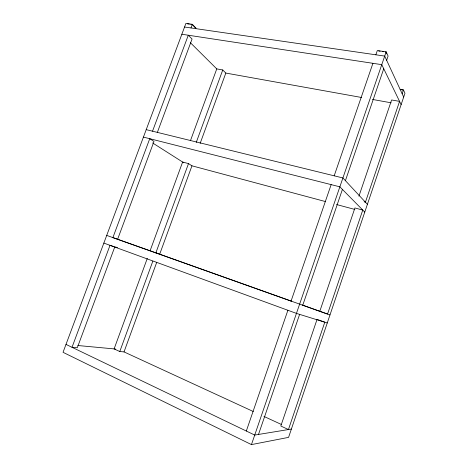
<?xml version="1.0" encoding="UTF-8"?>
<svg xmlns="http://www.w3.org/2000/svg" width="468" height="468" viewBox="0 0 468 468"><rect width="100%" height="100%" fill="white"/><g stroke="black" fill="none" stroke-linecap="round" stroke-linejoin="round"><path stroke-width="0.7" d="M319.802 311.302L354.92 207.968L362.764 210.062L327.547 314.069L302.416 305.095M358.933 196.156L391.617 99.965L399.567 101.38L365.432 202.188L364.122 201.843M402.152 93.746L403.445 89.932L400.128 89.376M196.08 28.238L192.354 24.313L185.907 23.4L63.04 352.322L251.451 444.6L386.17 51.819L377.319 50.562L375.857 54.809M258.5 434.45L299.619 314.379M302.726 305.306L342.418 189.423M345.419 180.66L383.748 68.743M386.644 60.284L388.089 56.061L386.17 51.819M246.314 431.028L287.896 310.272M291.037 301.146L331.157 184.626M334.187 175.816L372.926 63.309M147.297 258.383L114.11 348.906L119.779 351.532L124.026 351.907L253.323 411.53M117.62 239.283L154.001 141.43L149.742 138.698L112.893 237.604L150.088 250.784L182.625 162.027L188.505 163.601L191.962 165.818L325.26 201.515M190.458 140.652L216.766 68.901L190.347 42.67M119.779 351.532L152.825 261.173M188.505 163.601L155.867 252.843L291.441 301.181M196.238 142.465L222.75 69.96L216.766 68.901M124.026 351.907L156.681 262.454M159.693 254.2L191.962 165.818M200.146 143.407L225.828 73.067L222.75 69.96M114.777 246.923L77.284 347.765L72.025 347.303L110.015 245.331L114.098 246.694M157.266 132.649L192.067 39.031L188.288 35.223L152.533 131.204M190.997 27.945L192.354 24.313M251.451 444.6L288.575 437.369L404.96 93.278L403.445 89.932M291.383 429.074L254.721 435.07L66 344.407M77.828 345.513L115.537 349.04M187.247 23.804L189.364 24.102M190.774 24.307L192.184 24.506M378.7 51.006L380.104 51.205M382.216 51.509L383.625 51.708M184.556 27.009L384.702 56.09L403.685 97.046M181.853 34.24L381.765 64.654L401.129 104.598M401.649 89.827L403.036 90.061M225.828 73.067L361.641 97.496M372.423 99.432L391.102 102.796M146.215 129.648L342.904 177.957L367.403 204.305M143.436 137.101L339.862 186.831L364.771 212.092M336.545 204.534L354.884 209.448M327.272 322.961L296.455 313.396L103.849 243.079M115.479 246.969L117.526 247.654M329.987 314.929L106.716 235.404M150.088 250.784L157.78 253.516M263.934 416.421L281.174 424.371M152.632 142.951L183.789 162.77M192.652 24.997L195.448 27.94M385.731 52.007L386.58 53.861M317.058 319.381L280.818 426.026L288.446 429.554L324.798 322.195L317.058 319.381"/></g></svg>
